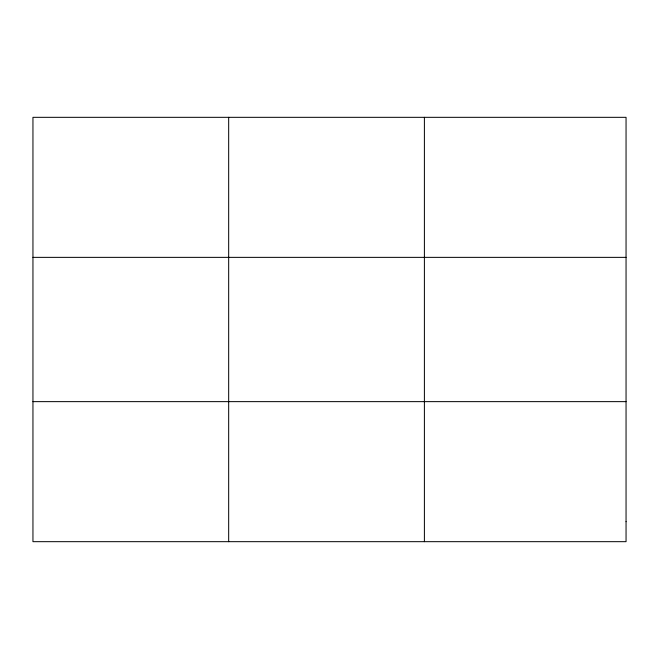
<?xml version="1.0" encoding="UTF-8"?>
<svg xmlns="http://www.w3.org/2000/svg" width="659" height="659" viewBox="0 0 659 659"><rect width="100%" height="100%" fill="white"/><g stroke="black" fill="none" stroke-linecap="round" stroke-linejoin="round"><path stroke-width="0.99" d="M228.673 117.327L228.673 541.673M424.396 117.327L424.396 541.673M32.95 257.364L626.05 257.364M32.95 401.636L626.05 401.636M626.05 521.664L626.05 541.673L32.95 541.673L32.95 117.327L626.05 117.327L626.05 521.664"/></g></svg>
